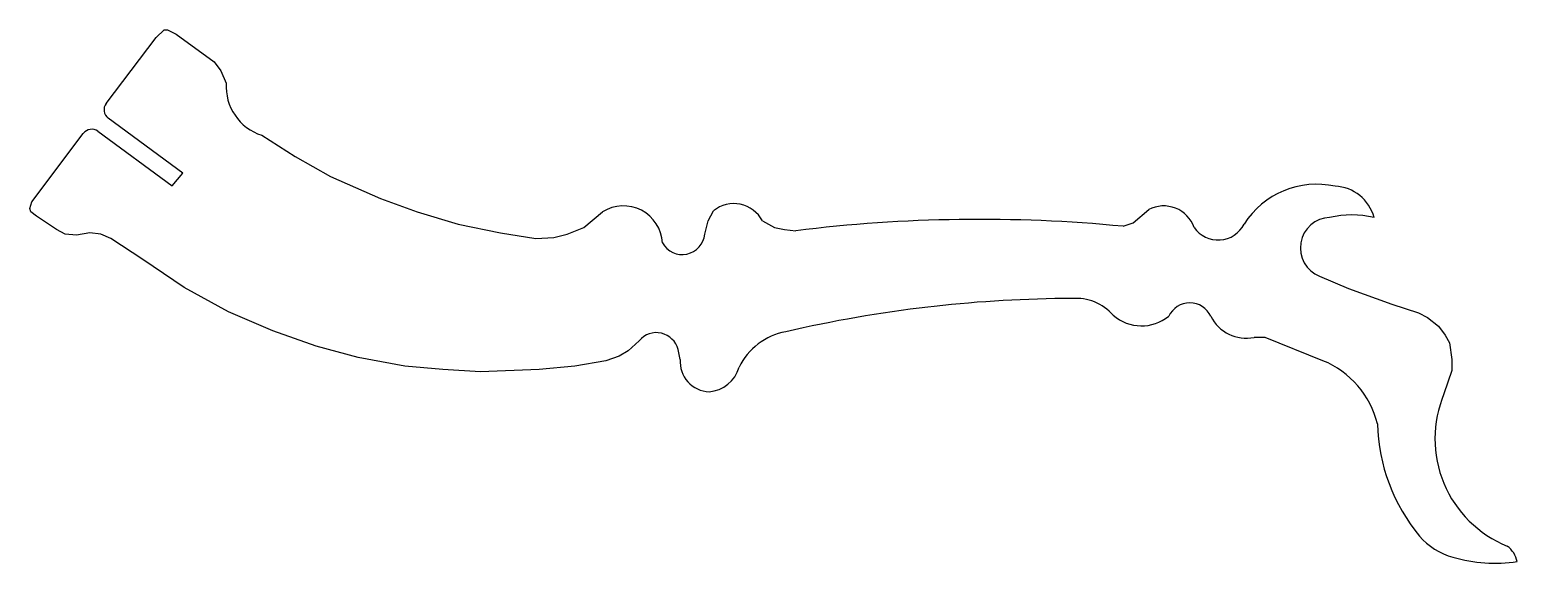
# Model space of a CAD drawing. Extents: x 0 to 142, y 0 to 51.
import ezdxf

# ---------------------------------------------------------------- set-up
doc = ezdxf.new("R2010")
doc.units = 0
doc.layers.add('WHITE', color=7, linetype='CONTINUOUS')

msp = doc.modelspace()

# ---------------------------------------------------------------- linework, layer by layer
at = {"layer": 'WHITE', "linetype": 'CONTINUOUS'}
for p, q in [((7.310362, 43.993049), (12.1125, 50.301741)), ((12.1125, 50.301741), (12.85625, 51.045491)), ((12.85625, 51.045491), (13.175, 51.045491)), ((13.175, 51.045491), (14.025, 50.620491)), ((14.025, 50.620491), (17.6375, 47.964241)), ((17.6375, 47.964241), (18.275, 47.114241)), ((18.275, 47.114241), (18.80625, 45.945491)), ((6.514338, 41.330445), (13.636234, 36.107721)), ((14.6625, 37.339241), (7.514702, 42.580959)), ((0.2125, 34.576741), (5.122974, 41.12404)), ((22.20625, 40.951741), (25.39375, 38.932991)), ((25.39375, 38.932991), (28.79375, 37.020491)), ((13.636234, 36.107721), (14.6625, 37.339241)), ((28.79375, 37.020491), (33.575, 34.895491)), ((0, 33.939241), (0.2125, 34.576741)), ((33.575, 34.895491), (37.08125, 33.620491)), ((0.10625, 33.620491), (0, 33.939241)), ((0.6375, 33.195491), (0.10625, 33.620491)), ((2.55, 31.920491), (0.6375, 33.195491)), ((37.08125, 33.620491), (41.0125, 32.451741)), ((53.01875, 32.132991), (54.825, 33.620491)), ((64.6, 31.495491), (64.91875, 32.770491)), ((64.91875, 32.770491), (65.45, 33.726741)), ((70.125, 32.770491), (71.29375, 32.132991)), ((105.6125, 32.557991), (107.1, 33.832991)), ((3.4, 31.495491), (2.55, 31.920491)), ((4.4625, 31.389241), (3.4, 31.495491)), ((5.7375, 31.601741), (4.4625, 31.389241)), ((6.8, 31.495491), (5.7375, 31.601741)), ((7.75625, 31.070491), (6.8, 31.495491)), ((41.0125, 32.451741), (45.05, 31.601741)), ((45.05, 31.601741), (48.45, 31.070491)), ((50.15, 31.176741), (51.425, 31.495491)), ((51.425, 31.495491), (53.01875, 32.132991)), ((71.29375, 32.132991), (72.25, 31.920491)), ((72.25, 31.920491), (73.3125, 31.814241)), ((104.65625, 32.239241), (105.6125, 32.557991)), ((10.8375, 29.051741), (7.75625, 31.070491)), ((48.45, 31.070491), (50.15, 31.176741)), ((14.76875, 26.395491), (10.8375, 29.051741)), ((123.4625, 27.457991), (126.225, 26.289241)), ((19.01875, 24.057991), (14.76875, 26.395491)), ((126.225, 26.289241), (130.36875, 24.801741)), ((86.575002, 24.578829), (85.97284, 24.510313)), ((130.36875, 24.801741), (132.91875, 23.951741)), ((23.26875, 22.251741), (19.01875, 24.057991)), ((132.91875, 23.951741), (133.76875, 23.526741)), ((133.76875, 23.526741), (134.83125, 22.676741)), ((27.4125, 20.764241), (23.26875, 22.251741)), ((118.25625, 21.614241), (117.19375, 21.614241)), ((123.78125, 19.382991), (118.25625, 21.614241)), ((134.83125, 22.676741), (135.46875, 21.826741)), ((135.46875, 21.826741), (135.89375, 21.082991)), ((31.45, 19.701741), (27.4125, 20.764241)), ((57.26875, 20.339241), (56.41875, 19.807991)), ((58.33125, 21.295491), (57.26875, 20.339241)), ((62.2625, 19.489241), (62.05, 20.445491)), ((135.89375, 21.082991), (136.10625, 19.489241)), ((35.9125, 18.851741), (31.45, 19.701741)), ((39.525, 18.532991), (35.9125, 18.851741)), ((43.1375, 18.320491), (39.525, 18.532991)), ((48.76875, 18.532991), (43.1375, 18.320491)), ((52.16875, 18.851741), (48.76875, 18.532991)), ((55.14375, 19.382991), (52.16875, 18.851741)), ((56.41875, 19.807991), (55.14375, 19.382991)), ((136.10625, 19.489241), (136.10625, 18.426741)), ((136.10625, 18.426741), (135.3625, 16.195491))]:
    msp.add_line(p, q, dxfattribs=at)
for centre, radius, start, end in [((23.697431, 45.621334), 4.901911, 176.208347, 252.289719), ((8.106066, 43.387364), 1, 142.721826, 233.746162), ((5.922974, 40.52404), 1, 53.746162, 143.130102), ((123.148173, 28.097324), 8.168129, 77.256169, 147.784962), ((124.798399, 32.063021), 4.00409, 14.850203, 87.830181), ((56.818939, 30.445856), 3.74888, 3.052555, 122.132294), ((67.388786, 31.299347), 3.106627, 28.264993, 128.614745), ((108.539147, 31.08936), 3.098169, 19.685316, 117.67886), ((90.907649, -109.814702), 142.717717, 84.471882, 97.081806), ((124.534927, 30.172697), 2.918857, 92.281092, 248.443832), ((126.54375, 23.526741), 9.795766, 77.471192, 102.528808), ((62.448226, 31.702354), 2.161695, -150.73136, -5.491324), ((113.751438, 33.72392), 2.792659, -145.271905, -27.099946), ((100.182581, -97.693453), 123.02714, 96.632515, 103.072301), ((100.182581, -97.693453), 123.02714, 90.192728, 96.350268), ((100.129627, 20.577737), 4.768928, 41.524337, 94.339864), ((111.03125, 22.676741), 2.233778, 25.346176, 154.653824), ((106.418955, 26.821362), 4.11001, -131.417775, -50.873751), ((116.423014, 25.294375), 3.759976, -153.777365, -78.171423), ((59.974993, 19.927099), 2.138781, 14.026871, 140.223126), ((73.47378, 16.050216), 6.196874, 100.389435, 154.218461), ((65.128518, 19.279787), 2.873662, 175.820162, 267.935577), ((64.761652, 19.660309), 3.262963, -85.370731, -16.281953), ((120.446034, 11.249976), 8.790312, 13.665674, 67.702271), ((145.578178, 11.907808), 11.079003, 157.23143, 247.948895), ((146.538686, 13.805002), 17.557701, -178.439102, -140.324521), ((137.921431, 6.800876), 6.454479, -139.341795, -105.353092), ((139.926072, -0.371454), 2.504193, 12.059512, 53.41094), ((140.275525, 14.59998), 14.59998, -106.158159, -81.732213)]:
    msp.add_arc(centre, radius, start, end, dxfattribs=at)

doc.saveas('drawing.dxf')
